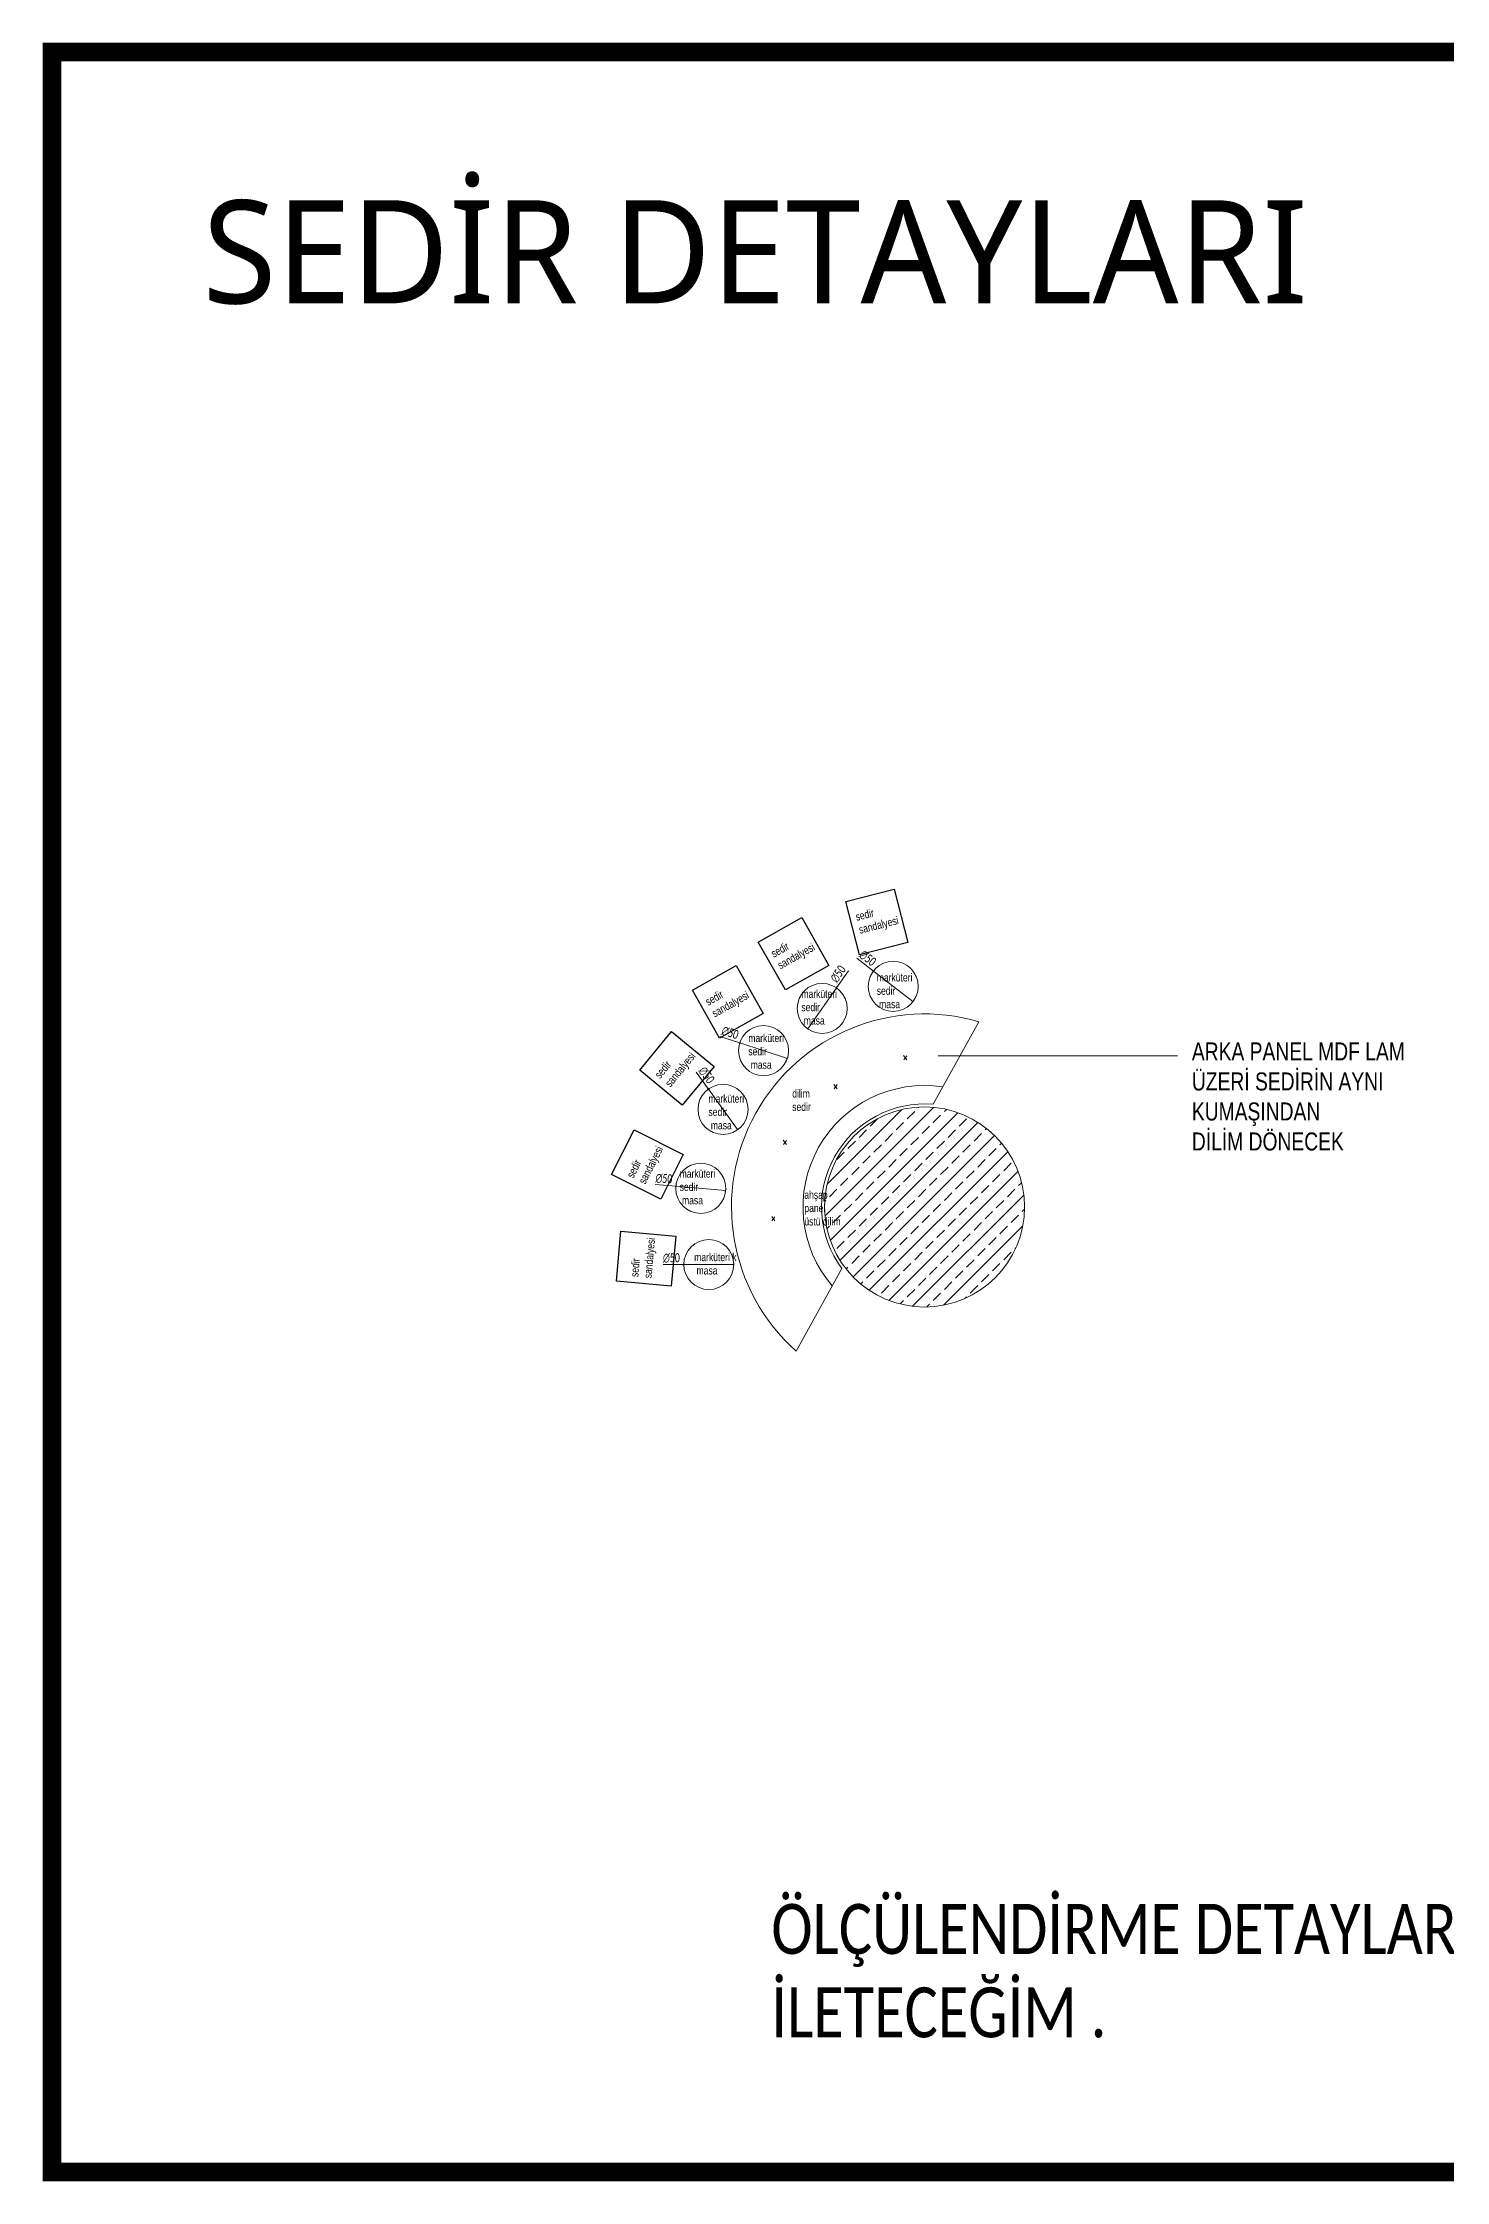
# Model space of a CAD drawing. Header units: millimetres. Extents: x 210628 to 232146, y -111309 to -91563.
# Drawn here: x 215747 to 217150, y -111309 to -109171 of the extents above; entities that cross this region are included whole.
import ezdxf

# ---------------------------------------------------------------- set-up
doc = ezdxf.new("R2010")
doc.units = ezdxf.units.MM
doc.header["$PDMODE"] = 2
doc.layers.get('0').update_dxf_attribs({"lineweight": 20})
for name, color, linetype, lineweight in [('ahsap', 34, 'Continuous', 25), ('demir-1', 103, 'Continuous', 20), ('mermer', 142, 'Continuous', 15), ('t_antet', 24, 'Continuous', 20), ('tefris', 30, 'Continuous', 0), ('tefrişoturum', 59, 'Continuous', 25), ('text', 1, 'Continuous', 20), ('ölçü', 251, 'Continuous', 5)]:
    doc.layers.add(name, color=color, linetype=linetype, lineweight=lineweight)
doc.layers.add('S-COLS', color=6, linetype='Continuous')
doc.layers.add('yazı', color=11, linetype='Continuous')
doc.styles.get("Standard").update_dxf_attribs({"font": 'times.ttf', "height": 12})
doc.styles.add('text2', font='calibri.ttf', dxfattribs={"width": 0.8})
doc.styles.add('UBN', font='GOTHIC.TTF', dxfattribs={"width": 0.8})
doc.styles.add('Ölçü50', font='calibri.ttf', dxfattribs={"width": 0.7})
doc.dimstyles.new('olcu10', dxfattribs={"dimtxt": 9, "dimasz": 2, "dimexe": 1.25, "dimexo": 0.625, "dimgap": 0.5, "dimtad": 1, "dimdec": 1, "dimrnd": 0.5, "dimzin": 9, "dimtxsty": 'Ölçü50', "dimblk": 'ARCHTICK', "dimcen": 2, "dimclrd": 256, "dimclre": 256, "dimclrt": 6, "dimazin": 2, "dimtfac": 1, "dimtdec": 1, "dimtix": 1, "dimtmove": 0, "dimatfit": 3, "dimldrblk": 'ARCHTICK', "dimfxl": 1, "dimlwd": -1, "dimarcsym": 0})

# ---------------------------------------------------------------- blocks, each defined once
blk = doc.blocks.new('_ArchTick')
at = {"color": 0, "linetype": 'ByBlock', "const_width": 0.15}
blk.add_lwpolyline([(-0.5, -0.5), (0.5, 0.5)], dxfattribs=at)
blk = doc.blocks.new('*D256')
at = {"layer": 'DEFPOINTS', "color": 0, "transparency": 16777216}
for p in [(216443.9, -110170.7, 0), (216491.5, -110186.1, 0)]:
    blk.add_point(p, dxfattribs=at)
at = {"layer": 'ölçü', "transparency": 16777216}
for p in [(216424.1, -110164.2), (216491.5, -110186.1)]:
    blk.add_line(p, (216443.9, -110170.7), dxfattribs=at)
at = {"layer": 'ölçü', "transparency": 16777216, "xscale": 2, "yscale": 2, "zscale": 2}
for p, rotation in [((216443.9, -110170.7), 342.001689412714), ((216491.5, -110186.1), 162.0016894127139)]:
    blk.add_blockref('_ArchTick', p, dxfattribs=dict(at, rotation=rotation))
at = {"layer": 'ölçü', "color": 6, "transparency": 16777216, "insert": (216434.2, -110160.6), "char_height": 9, "attachment_point": 5, "rotation": 342.0017, "style": 'Ölçü50'}
blk.add_mtext('∅50', dxfattribs=at)
blk = doc.blocks.new('*D257')
at = {"layer": 'DEFPOINTS', "color": 0, "transparency": 16777216}
for p in [(216577.6, -110098.8, 0), (216617.1, -110129.4, 0)]:
    blk.add_point(p, dxfattribs=at)
at = {"layer": 'ölçü', "transparency": 16777216}
for p in [(216561.1, -110086.1), (216617.1, -110129.4)]:
    blk.add_line(p, (216577.6, -110098.8), dxfattribs=at)
at = {"layer": 'ölçü', "transparency": 16777216, "xscale": 2, "yscale": 2, "zscale": 2}
for p, rotation in [((216577.6, -110098.8), 322.2430683866075), ((216617.1, -110129.4), 142.2430683866076)]:
    blk.add_blockref('_ArchTick', p, dxfattribs=dict(at, rotation=rotation))
at = {"layer": 'ölçü', "color": 6, "transparency": 16777216, "insert": (216571.8, -110086), "char_height": 9, "attachment_point": 5, "rotation": 322.2431, "style": 'Ölçü50'}
blk.add_mtext('∅50', dxfattribs=at)
blk = doc.blocks.new('*D258')
at = {"layer": 'DEFPOINTS', "color": 0, "transparency": 16777216}
for p in [(216540.6, -110115.6, 0), (216512, -110156.7, 0)]:
    blk.add_point(p, dxfattribs=at)
at = {"layer": 'ölçü', "transparency": 16777216}
for p in [(216552.5, -110098.6), (216512, -110156.7)]:
    blk.add_line(p, (216540.6, -110115.6), dxfattribs=at)
at = {"layer": 'ölçü', "transparency": 16777216, "xscale": 2, "yscale": 2, "zscale": 2}
for p, rotation in [((216540.6, -110115.6), 235.1406153677857), ((216512, -110156.7), 55.14061536778576)]:
    blk.add_blockref('_ArchTick', p, dxfattribs=dict(at, rotation=rotation))
at = {"layer": 'ölçü', "color": 6, "transparency": 16777216, "insert": (216542.3, -110101.7), "char_height": 9, "attachment_point": 5, "rotation": 55.1406, "style": 'Ölçü50'}
blk.add_mtext('∅50', dxfattribs=at)
blk = doc.blocks.new('*D259')
at = {"layer": 'DEFPOINTS', "color": 0, "transparency": 16777216}
for p in [(216412.6, -110216.8, 0), (216441.8, -110257.4, 0)]:
    blk.add_point(p, dxfattribs=at)
at = {"layer": 'ölçü', "transparency": 16777216}
for p in [(216400.4, -110199.9), (216441.8, -110257.4)]:
    blk.add_line(p, (216412.6, -110216.8), dxfattribs=at)
at = {"layer": 'ölçü', "transparency": 16777216, "xscale": 2, "yscale": 2, "zscale": 2}
for p, rotation in [((216412.6, -110216.8), 305.7002159249078), ((216441.8, -110257.4), 125.7002159249078)]:
    blk.add_blockref('_ArchTick', p, dxfattribs=dict(at, rotation=rotation))
at = {"layer": 'ölçü', "color": 6, "transparency": 16777216, "insert": (216410.7, -110202.9), "char_height": 9, "attachment_point": 5, "rotation": 305.7002, "style": 'Ölçü50'}
blk.add_mtext('∅50', dxfattribs=at)
blk = doc.blocks.new('*D260')
at = {"layer": 'DEFPOINTS', "color": 0, "transparency": 16777216}
for p in [(216380, -110314, 0), (216429.8, -110318.1, 0)]:
    blk.add_point(p, dxfattribs=at)
at = {"layer": 'ölçü', "transparency": 16777216}
for p in [(216359.2, -110312.3), (216429.8, -110318.1)]:
    blk.add_line(p, (216380, -110314), dxfattribs=at)
at = {"layer": 'ölçü', "transparency": 16777216, "xscale": 2, "yscale": 2, "zscale": 2}
for p, rotation in [((216380, -110314), 355.2436093872329), ((216429.8, -110318.1), 175.2436093872329)]:
    blk.add_blockref('_ArchTick', p, dxfattribs=dict(at, rotation=rotation))
at = {"layer": 'ölçü', "color": 6, "transparency": 16777216, "insert": (216368.1, -110306.4), "char_height": 9, "attachment_point": 5, "rotation": 355.2436, "style": 'Ölçü50'}
blk.add_mtext('∅50', dxfattribs=at)
blk = doc.blocks.new('*D261')
at = {"layer": 'DEFPOINTS', "color": 0, "transparency": 16777216}
for p in [(216388, -110392.3, 0), (216438, -110392.2, 0)]:
    blk.add_point(p, dxfattribs=at)
at = {"layer": 'ölçü', "transparency": 16777216}
for p in [(216367.2, -110392.3), (216438, -110392.2)]:
    blk.add_line(p, (216388, -110392.3), dxfattribs=at)
at = {"layer": 'ölçü', "transparency": 16777216, "xscale": 2, "yscale": 2, "zscale": 2}
for p, rotation in [((216388, -110392.3), 0.1019767003399053), ((216438, -110392.2), 180.1019767003399)]:
    blk.add_blockref('_ArchTick', p, dxfattribs=dict(at, rotation=rotation))
at = {"layer": 'ölçü', "color": 6, "transparency": 16777216, "insert": (216375.6, -110385.7), "char_height": 9, "attachment_point": 5, "rotation": 0.102, "style": 'Ölçü50'}
blk.add_mtext('∅50', dxfattribs=at)
blk = doc.blocks.new('fdhg')
at = {"layer": 'tefrişoturum'}
blk.add_lwpolyline([(230072.7, -95630.2), (230122.7, -95630.2), (230122.7, -95685.2), (230072.7, -95685.2)], close=True, dxfattribs=at)
at = {"layer": 'yazı', "insert": (230078.5, -95643.6), "char_height": 8, "attachment_point": 1, "style": 'UBN'}
blk.add_mtext_dynamic_manual_height_columns('sedir\\Psandalyesi', width=49.273, gutter_width=0.2, heights=[0], dxfattribs=at)

msp = doc.modelspace()

# ---------------------------------------------------------------- hatches: boundary and pattern name
at = {"layer": 'S-COLS', "lineweight": 5}
h = msp.add_hatch(dxfattribs=at)
h.set_pattern_fill('FP_2837', color=256, scale=0.1, style=0, pattern_type=2)
h.set_pattern_definition([(45, (148228.56, -142734.68), (-14.826403, 14.826403), []), (45, (148243.387, -142734.68), (-14.826403, 14.826403), [10.4838, -5.2419])])
h.paths.add_polyline_path([(216628.56, -110434.68), (216639.76, -110434.05), (216650.81, -110432.17), (216661.59, -110429.07), (216671.95, -110424.78), (216681.76, -110419.35), (216690.91, -110412.86), (216699.27, -110405.39), (216706.74, -110397.03), (216713.23, -110387.88), (216718.66, -110378.07), (216722.95, -110367.71), (216726.05, -110356.93), (216727.93, -110345.88), (216728.56, -110334.68), (216727.93, -110323.48), (216726.05, -110312.43), (216722.95, -110301.65), (216718.66, -110291.29), (216713.23, -110281.48), (216706.74, -110272.33), (216699.27, -110263.97), (216690.53, -110256.23), (216681.76, -110250.01), (216671.95, -110244.58), (216661.59, -110240.29), (216650.81, -110237.19), (216639.76, -110235.31), (216628.56, -110234.68), (216617.36, -110235.31), (216606.31, -110237.19), (216595.53, -110240.29), (216585.17, -110244.58), (216575.36, -110250.01), (216566.21, -110256.5), (216557.85, -110263.97), (216550.38, -110272.33), (216543.89, -110281.48), (216538.46, -110291.29), (216534.17, -110301.65), (216531.07, -110312.43), (216529.19, -110323.48), (216528.56, -110334.68), (216529.19, -110345.88), (216531.07, -110356.93), (216534.17, -110367.71), (216538.46, -110378.07), (216543.89, -110387.88), (216550.38, -110397.03), (216557.85, -110405.39), (216566.21, -110412.86), (216575.36, -110419.35), (216585.98, -110425.11), (216595.53, -110429.07), (216606.31, -110432.17), (216617.36, -110434.05)], flags=0)

# ---------------------------------------------------------------- linework, layer by layer
at = {"color": 2, "const_width": 18.49}
msp.add_lwpolyline([(215756.3, -109180.06), (218947.73, -109180.06), (218947.73, -111299.43), (215756.3, -111299.43)], close=True, dxfattribs=at)
msp.add_lwpolyline([(216642.34, -110183.46), (216881.55, -110183.46)])
at = {"layer": 'ahsap', "elevation": 0}
msp.add_lwpolyline([(216581.6, -110422.72), (216581.6, -110422.72)], dxfattribs=at)
at = {"layer": 'demir-1', "elevation": 0}
msp.add_lwpolyline([(216644.03, -110232.85), (216644.03, -110232.84)], dxfattribs=at)
at = {"layer": 'demir-1'}
msp.add_circle((216628.67, -110334.69, 0), 100, dxfattribs=at)
at = {"layer": 'mermer', "elevation": 0}
msp.add_lwpolyline([(216675.38, -110246.4), (216675.38, -110246.4)], dxfattribs=at)
at = {"layer": 'tefris', "elevation": 0}
for points in [[(216683.08, -110149.51), (216637.24, -110232.04)], [(216610.86, -110187.59), (216607.78, -110183.23)], [(216607.84, -110187.62), (216610.87, -110183.54)], [(216541.18, -110216.47), (216538.1, -110212.1)], [(216538.16, -110216.5), (216541.18, -110212.41)], [(216490.54, -110272.16), (216487.46, -110267.8)], [(216487.52, -110272.19), (216490.54, -110268.11)], [(216479.06, -110348.46), (216475.98, -110344.1)], [(216476.04, -110348.49), (216479.06, -110344.41)], [(216500.22, -110478.73), (216546.06, -110396.2)]]:
    msp.add_lwpolyline(points, dxfattribs=at)
at = {"layer": 'tefris', "linetype": 'Continuous'}
for centre in [(216597.32, -110114.12, 0), (216526.31, -110136.16, 0), (216467.72, -110178.4, 0), (216427.17, -110237.12, 0), (216404.87, -110316.06, 0), (216412.98, -110392.24, 0)]:
    msp.add_circle(centre, 25, dxfattribs=at)
at = {"layer": 'tefris'}
for radius, start, end in [(193, 73.62697, 228.2739), (121.5, 81.3513, 220.54957), (103, 85.23044, 216.67043)]:
    msp.add_arc((216628.67, -110334.69, 0), radius, start, end, dxfattribs=at)

# ---------------------------------------------------------------- block references
at = {"layer": 'ölçü'}
for p, rotation in [((-29990.13, -74021.27), 14.26079441294207), ((-30920.07, -139742.4), 29.41004335324397), ((-30985.83, -139790.52), 29.41004335324397), ((-3660.25, -227145.33), 50.56404133901921), ((27243.27, -272567.83), 63.2071650746225), ((100277.53, -330891.44), 84.81186309167298)]:
    msp.add_blockref('fdhg', p, dxfattribs=dict(at, rotation=rotation))

# ---------------------------------------------------------------- texts
at = {"layer": 't_antet', "insert": (216459.32, -109380.54), "char_height": 103.1034, "width": 2487.7195, "attachment_point": 5}
msp.add_mtext('{\\fLucida Sans Unicode|b0|i0|c162|p34;SEDİR DETAYLARI}', dxfattribs=at)
at = {"layer": 'text', "insert": (216475.49, -111031.51), "char_height": 50, "attachment_point": 1, "style": 'text2'}
msp.add_mtext_dynamic_manual_height_columns('{\\C2;ÖLÇÜLENDİRME DETAYLARINI YARIN İLETECEĞİM .}', width=1141.9157, gutter_width=1, heights=[0], dxfattribs=at)
at = {"layer": 'yazı', "attachment_point": 1, "style": 'UBN'}
for s, width, insert, char_height in [('marküteri sedir\\P masa', 49.2733, (216505.52, -110117.64), 8), ('marküteri sedir\\P masa', 49.2733, (216580.87, -110101.26), 8), ('marküteri sedir\\P masa', 49.2733, (216452.46, -110161.82), 8), ('ARKA PANEL MDF LAM ÜZERİ SEDİRİN AYNI KUMAŞINDAN \\PDİLİM DÖNECEK', 245.3345, (216895.93, -110170.19), 18), ('marküteri sedir\\P masa', 49.2733, (216412.62, -110222.38), 8), ('dilim\\Psedir', 49.2733, (216496.37, -110217.31), 8), ('marküteri sedir\\P masa', 49.2733, (216383.8, -110297.34), 8), ('ahşap \\Ppanel\\Püstü dilim', 49.2733, (216508.48, -110318.51), 8), ('marküteri k\\P masa', 49.2733, (216398.35, -110380.86), 8)]:
    msp.add_mtext_dynamic_manual_height_columns(s, width=width, gutter_width=0.2, heights=[0], dxfattribs=dict(at, insert=insert, char_height=char_height))

# ---------------------------------------------------------------- dimensions: what is measured, and where the dimension line sits
at = {"layer": 'ölçü'}
for p1, p2, picture, middle in [((216617.09, -110129.42, 0), (216577.56, -110098.81, 0), '*D257', (216571.76, -110086.02)), ((216512.02, -110156.67, 0), (216540.6, -110115.64, 0), '*D258', (216542.31, -110101.71)), ((216491.5, -110186.12, 0), (216443.95, -110170.67, 0), '*D256', (216434.17, -110160.59)), ((216441.75, -110257.42, 0), (216412.58, -110216.82, 0), '*D259', (216410.67, -110202.91)), ((216429.78, -110318.13, 0), (216379.95, -110313.99, 0), '*D260', (216368.13, -110306.42)), ((216437.98, -110392.19, 0), (216387.98, -110392.28, 0), '*D261', (216375.56, -110385.74))]:
    dim = msp.add_diameter_dim_2p(p1=p1, p2=p2, dimstyle='olcu10', dxfattribs=at)
    dim.commit()
    dim.dimension.update_dxf_attribs({"geometry": picture, "text_midpoint": middle})

doc.saveas('drawing.dxf')
